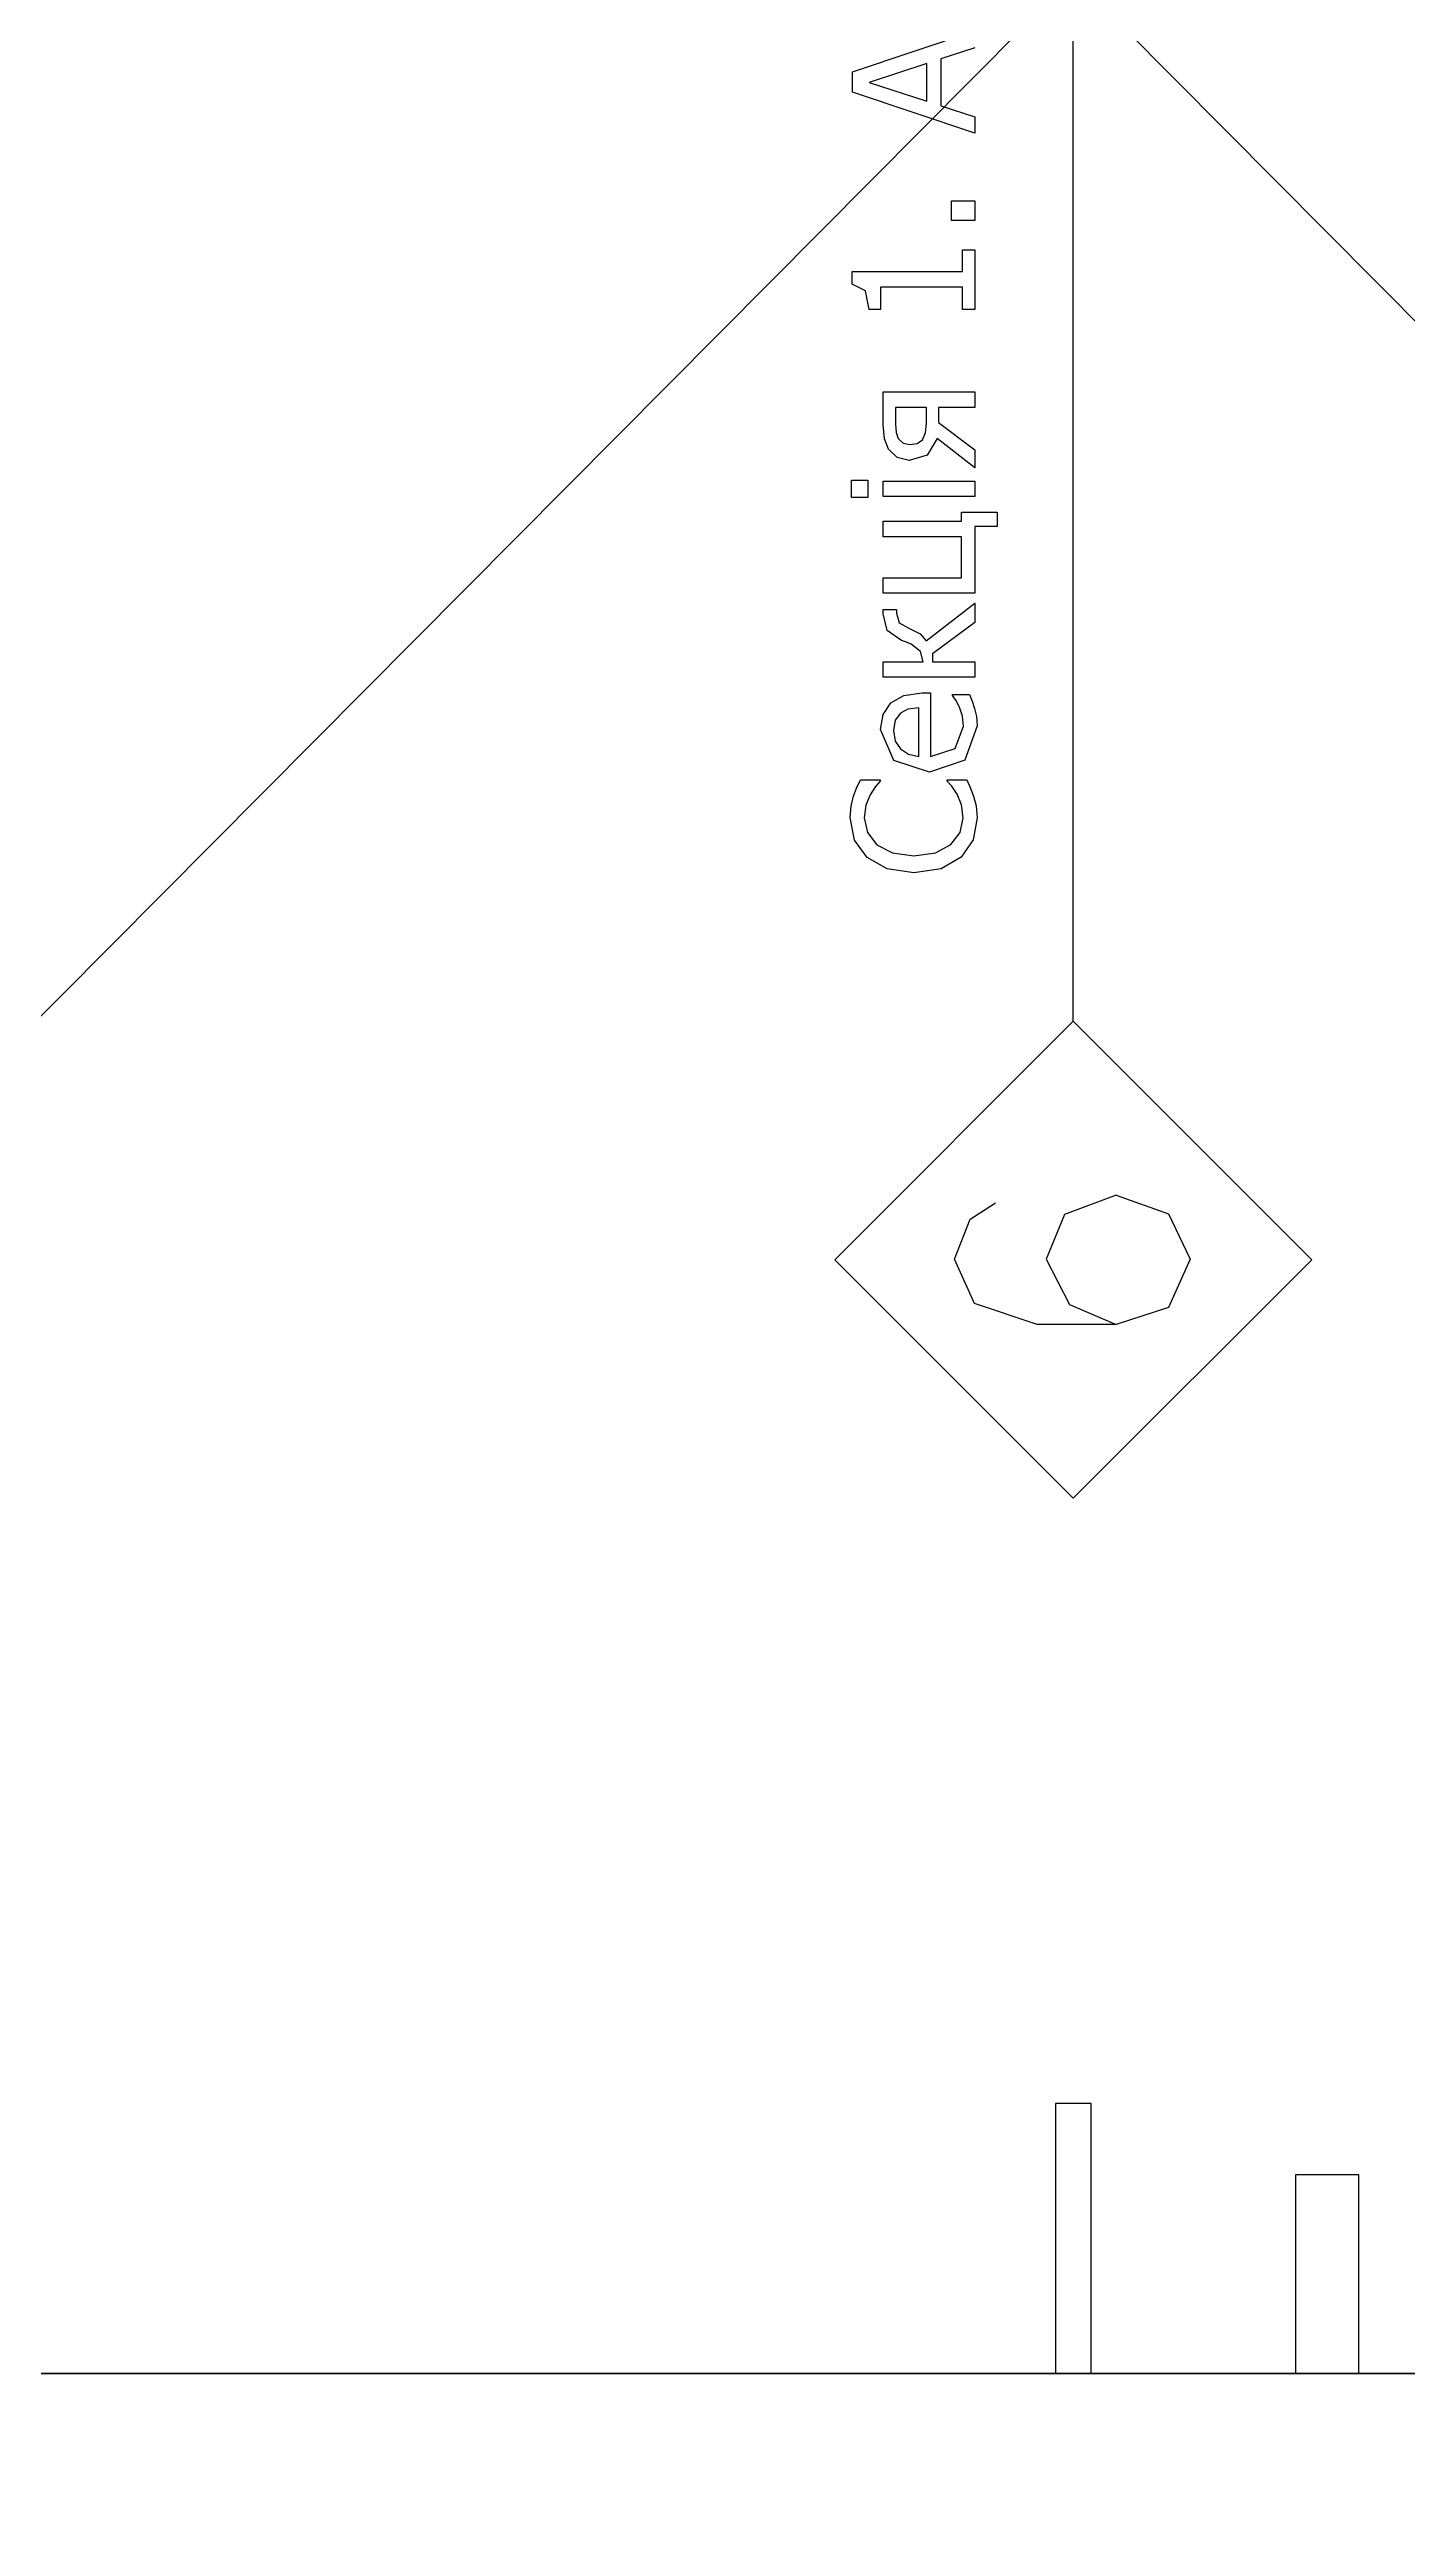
# Model space of a CAD drawing. Header units: millimetres. Extents: x -4450 to 26, y -548 to 1271.
# Drawn here: x -1649 to -1478, y -18.3 to 292.8 of the extents above; entities that cross this region are included whole.
import ezdxf

# ---------------------------------------------------------------- set-up
doc = ezdxf.new("R2010")
doc.units = ezdxf.units.MM
doc.header["$LTSCALE"] = 25.4
doc.layers.get('0').update_dxf_attribs({"true_color": 0xffffff})
for name, color, linetype, true_color in [('ABF_cuttingLines', 190, 'Continuous', 0x9900ff), ('ABF_Label', 252, 'Continuous', 0x777799), ('DSIDE-4.5', 190, 'Continuous', 0x9900ff), ('DSIDE-8', 22, 'Continuous', 0xcc4400)]:
    doc.layers.add(name, color=color, linetype=linetype, true_color=true_color)

# ---------------------------------------------------------------- blocks, each defined once
blk = doc.blocks.new('Group38#1')
at = {"layer": 'DSIDE-4.5', "color": 0, "extrusion": (9.39989e-17, 1, 3.55271e-17)}
blk.add_circle((0, -9), 2.25, dxfattribs=at)
at = {"layer": 'DSIDE-8', "color": 0, "extrusion": (9.39989e-17, 1, 3.55271e-17)}
blk.add_circle((-32, -9), 4, dxfattribs=at)
blk = doc.blocks.new('Group39#1')
at = {"layer": 'DSIDE-4.5', "color": 0}
blk.add_polyline3d([(2.25, 0, 0), (2.25, 34, 0), (-2.25, 34, 0), (-2.25, 0, 0), (2.25, 0, 0)], close=True, dxfattribs=at)
at = {"layer": 'DSIDE-8', "color": 0}
blk.add_polyline3d([(36, 0, 0), (36, 25, 0), (28, 25, 0), (28, 0, 0), (36, 0, 0)], close=True, dxfattribs=at)
blk = doc.blocks.new('Group71#1')
at = {"layer": 'ABF_Label', "color": 0}
for p, q in [((-91.93, 23.28), (-89.54, 23.74)), ((-89.54, 23.74), (-88.31, 23.65)), ((-95, 19.83), (-93.78, 21.95)), ((-93.78, 21.95), (-91.93, 23.28)), ((-91.14, 21.92), (-92.44, 20.92)), ((-89.56, 22.26), (-91.14, 21.92)), ((-88.2, 22.09), (-89.56, 22.26)), ((-88.31, 23.65), (-87.25, 23.4)), ((-87.12, 21.64), (-88.2, 22.09)), ((-87.25, 23.4), (-86.39, 23.07)), ((-86.24, 21.06), (-87.12, 21.64)), ((-86.39, 23.07), (-85.51, 22.64)), ((-85.65, 20.55), (-86.24, 21.06)), ((-85.51, 22.64), (-85.51, 20.55)), ((-55.47, 21.89), (-55.47, 23.6)), ((-55.47, 23.6), (-53.6, 23.6)), ((-53.6, 21.89), (-55.47, 21.89)), ((-53.6, 23.6), (-53.6, 21.89)), ((-35.43, 21.73), (-33.46, 22.11)), ((-35.43, 20.54), (-35.43, 21.73)), ((-33.46, 22.11), (-32.74, 23.55)), ((-32.74, 23.55), (-31.39, 23.55)), ((-31.39, 23.55), (-31.39, 11.8)), ((-16.67, 10.47), (-12.28, 23.51)), ((-11.25, 21.74), (-13.26, 15.59)), ((-12.28, 23.51), (-10.14, 23.51)), ((-9.24, 15.59), (-11.25, 21.74)), ((-10.14, 23.51), (-5.74, 10.47)), ((-95.41, 16.97), (-95, 19.83)), ((-93.3, 19.24), (-93.61, 16.97)), ((-92.44, 20.92), (-93.3, 19.24)), ((-85.51, 20.55), (-85.65, 20.55)), ((-84.7, 15.3), (-83.45, 19.11)), ((-83.45, 19.11), (-80.17, 20.52)), ((-81.39, 18.97), (-82.22, 18.39)), ((-80.27, 19.16), (-81.39, 18.97)), ((-79.15, 18.97), (-80.27, 19.16)), ((-80.17, 20.52), (-78.56, 20.26)), ((-78.41, 18.41), (-79.15, 18.97)), ((-78.56, 20.26), (-77.33, 19.44)), ((-78.01, 17.6), (-78.41, 18.41)), ((-77.33, 19.44), (-76.53, 18.06)), ((-74.58, 10.47), (-74.58, 20.25)), ((-74.58, 20.25), (-72.94, 20.25)), ((-72.94, 20.25), (-72.94, 15.99)), ((-70.68, 18.28), (-69.61, 19.8)), ((-69.61, 19.8), (-67.83, 20.25)), ((-68.8, 18.55), (-69.38, 17.51)), ((-67.76, 18.83), (-68.8, 18.55)), ((-67.83, 20.25), (-67.38, 20.25)), ((-67.38, 18.83), (-67.76, 18.83)), ((-67.38, 20.25), (-67.38, 18.83)), ((-65.65, 10.47), (-65.65, 20.25)), ((-65.65, 20.25), (-64, 20.25)), ((-64, 20.25), (-64, 11.89)), ((-59.63, 11.89), (-59.63, 20.25)), ((-59.63, 20.25), (-57.99, 20.25)), ((-57.99, 20.25), (-57.99, 11.89)), ((-55.36, 10.47), (-55.36, 20.25)), ((-55.36, 20.25), (-53.71, 20.25)), ((-53.71, 20.25), (-53.71, 10.47)), ((-51.51, 17.46), (-51.19, 18.74)), ((-51.19, 18.74), (-50.32, 19.66)), ((-50.32, 19.66), (-49.22, 20.11)), ((-49.18, 18.64), (-49.65, 18.12)), ((-49.22, 20.11), (-47.73, 20.25)), ((-48.54, 18.87), (-49.18, 18.64)), ((-47.64, 18.94), (-48.54, 18.87)), ((-47.73, 20.25), (-44.21, 20.25)), ((-45.86, 18.94), (-47.64, 18.94)), ((-45.86, 15.64), (-45.86, 18.94)), ((-44.21, 20.25), (-44.21, 10.47)), ((-33.07, 20.54), (-35.43, 20.54)), ((-33.07, 11.8), (-33.07, 20.54)), ((-94.98, 14.06), (-95.41, 16.97)), ((-93.61, 16.97), (-93.28, 14.67)), ((-82.78, 17.54), (-83.03, 16.45)), ((-83.03, 16.45), (-77.85, 16.45)), ((-82.22, 18.39), (-82.78, 17.54)), ((-77.85, 16.45), (-78.01, 17.6)), ((-76.53, 18.06), (-76.25, 16.08)), ((-76.25, 16.08), (-76.25, 15.19)), ((-72.94, 15.99), (-71.85, 16.26)), ((-71.85, 16.26), (-71.08, 17.26)), ((-71.08, 17.26), (-70.87, 17.77)), ((-70.87, 17.77), (-70.68, 18.28)), ((-69.96, 16.32), (-70.7, 15.67)), ((-69.38, 17.51), (-69.96, 16.32)), ((-50.94, 15.56), (-51.51, 17.46)), ((-49.65, 18.12), (-49.81, 17.41)), ((-49.81, 17.41), (-49.71, 16.63)), ((-49.71, 16.63), (-49.31, 16.07)), ((-49.31, 16.07), (-48.56, 15.73)), ((-93.77, 11.94), (-94.98, 14.06)), ((-93.28, 14.67), (-92.4, 13.03)), ((-86.2, 12.93), (-85.65, 13.42)), ((-85.65, 13.42), (-85.51, 13.42)), ((-85.51, 13.42), (-85.51, 11.35)), ((-83.41, 11.56), (-84.7, 15.3)), ((-76.25, 15.19), (-83.03, 15.19)), ((-83.03, 15.19), (-82.17, 12.58)), ((-72.11, 14.98), (-72.94, 14.98)), ((-72.94, 14.98), (-72.94, 10.47)), ((-68.76, 10.47), (-72.11, 14.98)), ((-70.7, 15.67), (-66.71, 10.47)), ((-52.3, 10.47), (-49.16, 14.5)), ((-49.16, 14.5), (-50.94, 15.56)), ((-47.48, 14.35), (-50.38, 10.47)), ((-48.56, 15.73), (-47.59, 15.64)), ((-47.59, 15.64), (-45.86, 15.64)), ((-45.86, 14.35), (-47.48, 14.35)), ((-45.86, 10.47), (-45.86, 14.35)), ((-13.74, 14.11), (-14.92, 10.47)), ((-8.75, 14.11), (-13.74, 14.11)), ((-13.26, 15.59), (-9.24, 15.59)), ((-7.57, 10.47), (-8.75, 14.11)), ((-141.3, 10.5), (-136.57, 12.65)), ((-136.57, 12.65), (-132.29, 10.97)), ((-132.29, 10.97), (-130.56, 8.27)), ((-91.92, 10.66), (-93.77, 11.94)), ((-92.4, 13.03), (-91.12, 12.06)), ((-89.57, 10.23), (-91.92, 10.66)), ((-91.12, 12.06), (-89.56, 11.73)), ((-89.56, 11.73), (-88.17, 11.91)), ((-87.25, 10.61), (-88.3, 10.33)), ((-88.17, 11.91), (-87.03, 12.38)), ((-86.32, 10.97), (-87.25, 10.61)), ((-87.03, 12.38), (-86.2, 12.93)), ((-85.51, 11.35), (-86.32, 10.97)), ((-79.78, 10.24), (-83.41, 11.56)), ((-82.17, 12.58), (-79.8, 11.68)), ((-79.8, 11.68), (-78.73, 11.8)), ((-78.73, 11.8), (-77.79, 12.11)), ((-77.15, 10.78), (-77.92, 10.51)), ((-77.79, 12.11), (-77.04, 12.5)), ((-76.43, 11.06), (-77.15, 10.78)), ((-77.04, 12.5), (-76.53, 12.86)), ((-76.53, 12.86), (-76.43, 12.86)), ((-76.43, 12.86), (-76.43, 11.06)), ((-64, 11.89), (-59.63, 11.89)), ((-57.99, 11.89), (-57.01, 11.89)), ((-57.01, 11.89), (-57.01, 8.12)), ((-35.43, 10.47), (-35.43, 11.8)), ((-35.43, 11.8), (-33.07, 11.8)), ((-31.39, 11.8), (-29.07, 11.8)), ((-29.07, 11.8), (-29.07, 10.47)), ((-25.96, 10.47), (-25.96, 12.96)), ((-25.96, 12.96), (-23.86, 12.96)), ((-23.86, 12.96), (-23.86, 10.47)), ((-143.53, 3.84), (-141.3, 10.5)), ((-88.3, 10.33), (-89.57, 10.23)), ((-78.79, 10.31), (-79.78, 10.24)), ((-77.92, 10.51), (-78.79, 10.31)), ((-72.94, 10.47), (-74.58, 10.47)), ((-66.71, 10.47), (-68.76, 10.47)), ((-58.55, 10.47), (-65.65, 10.47)), ((-58.55, 8.12), (-58.55, 10.47)), ((-57.01, 8.12), (-58.55, 8.12)), ((-53.71, 10.47), (-55.36, 10.47)), ((-50.38, 10.47), (-52.3, 10.47)), ((-44.21, 10.47), (-45.86, 10.47)), ((-29.07, 10.47), (-35.43, 10.47)), ((-23.86, 10.47), (-25.96, 10.47)), ((-14.92, 10.47), (-16.67, 10.47)), ((-143.53, -4.58), (-143.53, 3.84)), ((-136.57, 2.88), (-141.38, 0.41)), ((-131.79, 0.95), (-136.57, 2.88)), ((-141.38, 0.41), (-143.53, -4.58)), ((-129.73, -4.58), (-131.79, 0.95)), ((-111.23, 0), (144.25, 0)), ((-141.7, -10.14), (-143.53, -4.58)), ((-129.73, -4.58), (-131.73, -10.14)), ((-136.57, -12.45), (-141.7, -10.14)), ((-131.73, -10.14), (-136.57, -12.45))]:
    blk.add_line(p, q, dxfattribs=at)
blk.add_polyline3d([(-111.23, 0, 0), (-136.63, -25.4, 0), (-162.03, 0, 0), (-136.63, 25.4, 0), (-111.23, 0, 0)], close=True, dxfattribs=at)
blk = doc.blocks.new('Group75#1')
at = {"layer": 'ABF_cuttingLines', "color": 0}
blk.add_polyline3d([(0, 18, 0), (600, 18, 0), (600, 622, 0), (0, 622, 0), (0, 18, 0)], close=True, dxfattribs=at)
blk = doc.blocks.new('______ 1. ___#7')
at = {"layer": 'ABF_cuttingLines', "color": 0}
for p, q in [((0, 18), (600, 18)), ((0, 18, 18), (600, 18, 18)), ((0, 18), (600, 18)), ((0, 18, 18), (600, 18, 18))]:
    blk.add_line(p, q, dxfattribs=at)
at = {"color": 0}
ref = blk.add_blockref('Group39#1', (300, 18, 18), dxfattribs=at)
ref.add_attrib('Skp_GroupInstanceName', '_ABF_sideDrillDepth', (0, 0), dxfattribs={"height": 1})
ref = blk.add_blockref('Group38#1', (300, 18, 18), dxfattribs=at)
ref.add_attrib('Skp_GroupInstanceName', '_ABF_sideDrill', (0, 0), dxfattribs={"height": 1})
at = {"layer": 'ABF_cuttingLines', "color": 0}
blk.add_blockref('Group75#1', (0, 0, 18), dxfattribs=at)
at = {"layer": 'ABF_Label', "color": 0, "xscale": 1.183323530615052, "yscale": 1.183323530615052, "rotation": 90}
blk.add_blockref('Group71#1', (300, 320, 18), dxfattribs=at)
at = {"color": 0}
mesh = blk.add_polyface(dxfattribs=at)
corners = [(600, 622), (0, 18), (0, 622), (600, 18)]
mesh.append_faces([[corners[k] for k in face] for face in [(0, 1, 2), (1, 0, 3)]], dxfattribs={"vtx0": -1, "color": 0})
at = {"color": 7, "true_color": 0xffffff}
mesh = blk.add_polyface(dxfattribs=at)
corners = [(600, 18, 18), (0, 622, 18), (0, 18, 18), (600, 622, 18)]
mesh.append_faces([[corners[k] for k in face] for face in [(0, 1, 2), (1, 0, 3)]], dxfattribs={"vtx0": -1, "color": 7})
at = {"color": 0}
mesh = blk.add_polyface(dxfattribs=at)
corners = [(600, 18, 18), (0, 18), (600, 18), (0, 18, 18)]
mesh.append_faces([[corners[k] for k in face] for face in [(0, 1, 2), (1, 0, 3)]], dxfattribs={"vtx0": -1, "color": 0})
blk = doc.blocks.new('WOOD_BAMBOO_THICKNESS_18')
at = {"color": 0}
blk.add_blockref('______ 1. ___#7', (-1820, -18), dxfattribs=at)

msp = doc.modelspace()

# ---------------------------------------------------------------- block references
at = {"color": 0}
msp.add_blockref('WOOD_BAMBOO_THICKNESS_18', (0, 0), dxfattribs=at)

doc.saveas('drawing.dxf')
